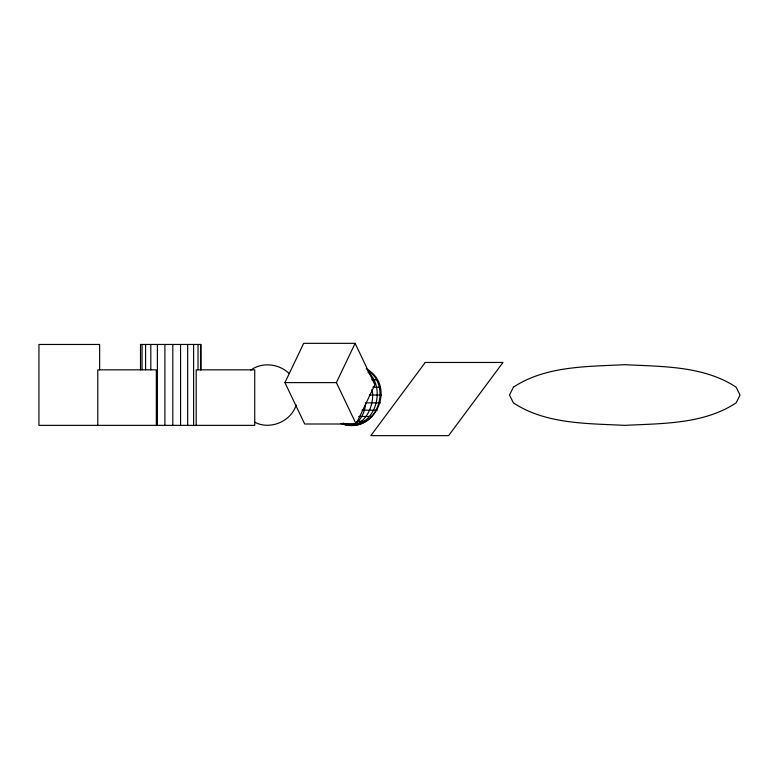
<?xml version="1.0" encoding="UTF-8"?>
<svg xmlns="http://www.w3.org/2000/svg" width="779" height="779" viewBox="0 0 779 779"><rect width="100%" height="100%" fill="white"/><g stroke="black" fill="none" stroke-linecap="round" stroke-linejoin="round"><path stroke-width="1.17" d="M341.075 423.464C374.533 436.454 397.611 385.956 366.188 368.759M296.156 404.973C291.083 421.595 269.972 430.339 254.636 422.169M284.929 382.606L303.674 343.344L355.117 343.344L374.874 384.738L356.139 424L304.686 424L284.929 382.606L336.382 382.606L355.117 343.344M250.75 370.132C262.192 361.738 279.194 363.686 289.165 373.579M341.416 423.464L351.027 425.363L353.053 424.331M342.108 423.328C355.847 431.41 365.195 414.613 365.672 402.879L380.327 402.879M343.403 423.124C362.624 432.452 375.945 405.606 371.953 389.422M347.093 424.331C374.456 430.037 387.367 388.244 367.785 371.973M348.992 424.331L351.027 425.363C379.188 426.22 390.99 384.865 367.406 370.132M369.606 373.579L372.479 373.579M371.69 379.86L377.299 379.86M372.907 387.173L380.327 387.173M369.334 395.031L381.359 395.031M362.05 410.202L377.299 410.202M358.642 416.483L372.479 416.483M356.782 421.303L366.188 421.303M343.169 424.331L358.876 424.331M336.382 382.606L356.139 424M351.027 424.331L351.027 425.363M201.04 369.821L201.04 344.464L140.502 344.464L140.502 369.821M200.534 344.464L200.534 369.821M198.002 344.464L198.002 369.821M196.191 425.363L196.191 369.84L254.733 369.84L254.733 425.363L38.95 425.363L38.95 344.464L99.624 344.464L99.624 369.821M193.611 344.464L193.611 425.363M187.671 344.464L187.671 425.363M180.572 344.464L180.572 425.363M172.802 344.464L172.802 425.363M164.905 344.464L164.905 425.363M157.397 344.464L157.397 425.363M156.326 425.363L156.326 369.84L97.784 369.84L97.784 425.363M150.805 344.464L150.805 369.821M145.576 344.464L145.576 369.821M142.06 344.464L142.06 369.821M513.41 387.173L509.476 395.031L513.41 402.879C545.865 424.312 587.308 423.416 624.768 425.363C662.218 423.416 703.661 424.312 736.126 402.879L740.05 395.031L736.126 387.173C703.661 365.75 662.218 366.636 624.768 364.689C587.308 366.636 545.865 365.75 513.41 387.173M425.246 362.459L370.823 435.656L448.577 435.656L503 362.459L425.246 362.459"/></g></svg>
